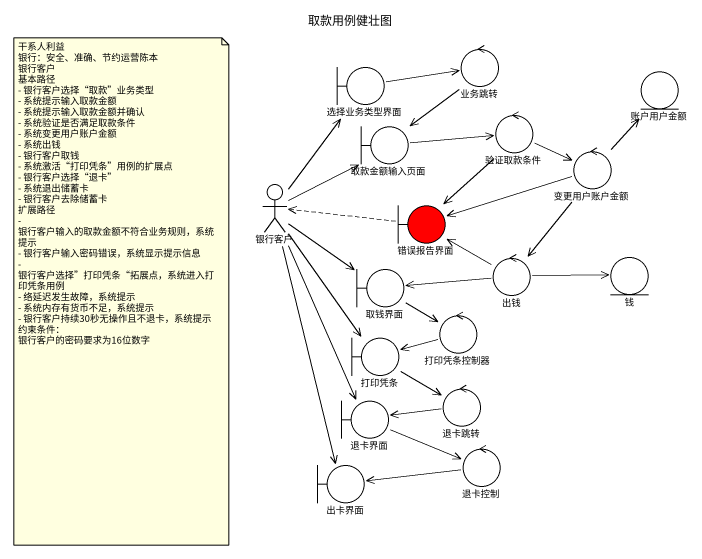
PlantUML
@startuml
title 取款用例健壮图
control 业务跳转
boundary 选择业务类型界面
entity 账户用户金额
boundary 取款金额输入页面
control 验证取款条件
control 变更用户账户金额
actor 银行客户
boundary 错误报告界面 #FF0000
boundary 取钱界面
control 出钱
entity 钱
control 打印凭条控制器
boundary 打印凭条
boundary 退卡界面
control 退卡跳转
boundary 出卡界面
control 退卡控制
业务跳转 --> 取款金额输入页面
选择业务类型界面 -right-> 业务跳转
取款金额输入页面 -right-> 验证取款条件
验证取款条件 -right-> 变更用户账户金额
验证取款条件 --> 错误报告界面
变更用户账户金额 -up-> 账户用户金额
变更用户账户金额 -left-> 错误报告界面
变更用户账户金额 --> 出钱
银行客户 -up-> 选择业务类型界面
银行客户 -up-> 取款金额输入页面
银行客户 --> 取钱界面
银行客户 --> 打印凭条
银行客户 --> 退卡界面
银行客户 --> 出卡界面
错误报告界面 .left.> 银行客户
取钱界面 <-right- 出钱
取钱界面 --> 打印凭条控制器
出钱 -up-> 错误报告界面
出钱 -right-> 钱
打印凭条控制器 -left-> 打印凭条
打印凭条 --> 退卡跳转
退卡界面 -right-> 退卡控制
退卡跳转 -left-> 退卡界面
退卡控制 -left-> 出卡界面
note as N1
  干系人利益
  银行：安全、准确、节约运营陈本
  银行客户
  基本路径
  - 银行客户选择“取款”业务类型
  - 系统提示输入取款金额
  - 系统提示输入取款金额并确认
  - 系统验证是否满足取款条件
  - 系统变更用户账户金额
  - 系统出钱
  - 银行客户取钱
  - 系统激活“打印凭条”用例的扩展点
  - 银行客户选择“退卡”
  - 系统退出储蓄卡
  - 银行客户去除储蓄卡
  扩展路径
  - 银行客户输入的取款金额不符合业务规则，系统提示
  - 银行客户输入密码错误，系统显示提示信息
  - 银行客户选择”打印凭条“拓展点，系统进入打印凭条用例
  - 络延迟发生故障，系统提示
  - 系统内存有货币不足，系统提示
  - 银行客户持续30秒无操作且不退卡，系统提示
  约束条件：
  银行客户的密码要求为16位数字
end note
@enduml
